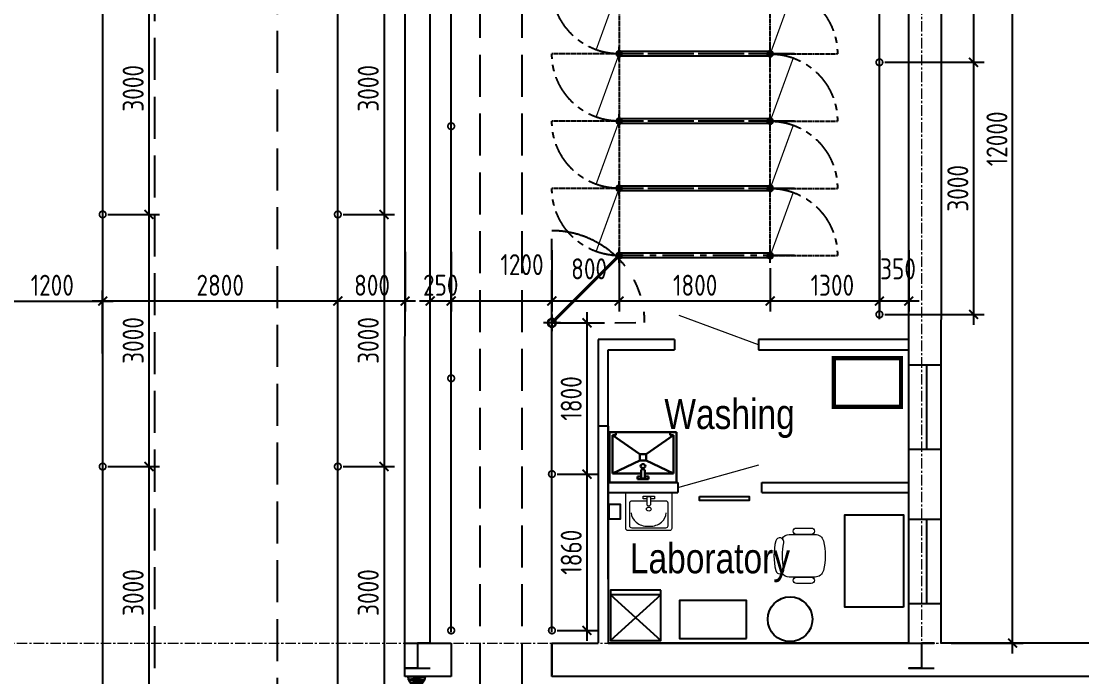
# Model space of a CAD drawing. Header units: millimetres. Extents: x 18087 to 88242, y 6810 to 56435.
# Drawn here: x 25002 to 37632, y 40834 to 48635 of the extents above; entities that cross this region are included whole.
import ezdxf
from ezdxf.enums import TextEntityAlignment as Align

# ---------------------------------------------------------------- set-up
doc = ezdxf.new("R2010")
doc.units = ezdxf.units.MM
for name, pattern in [('CENTER', [2, 1.25, -0.25, 0.25, -0.25]), ('GOST2.303 4', [7, 5, -2, 0]), ('HIDDEN', [0.375, 0.25, -0.125])]:
    doc.linetypes.add(name, pattern=pattern)
for name, color, linetype, lineweight in [('2', 6, 'Continuous', 30), ('axis 2', 40, 'CENTER', 9), ('dim', 4, 'Continuous', 20), ('door', 9, 'Continuous', 9), ('Leader', 6, 'Continuous', 30)]:
    doc.layers.add(name, color=color, linetype=linetype, lineweight=lineweight)
for name, color, linetype in [('axis', 40, 'CENTER'), ('equipments', 4, 'Continuous'), ('rail2', 2, 'Continuous'), ('sanitary', 4, 'Continuous'), ('Tehnologia', 4, 'Continuous'), ('Tehnologiya', 4, 'Continuous'), ('txt', 7, 'Continuous'), ('wall', 5, 'Continuous')]:
    doc.layers.add(name, color=color, linetype=linetype)
doc.styles.add('Arial', font='arial.ttf', dxfattribs={"width": 0.8, "height": 1.75})
doc.styles.add('GOST 2.304', font='CS_Gost2304.shx')
doc.styles.get("Standard").update_dxf_attribs({"font": 'arial.ttf'})
doc.dimstyles.new('SPDS$0', dxfattribs={"dimscale": 100, "dimtxt": 2.5, "dimasz": 1.5, "dimexe": 1.25, "dimexo": 0.625, "dimtad": 1, "dimdec": 0, "dimrnd": 0.001, "dimtxsty": 'GOST 2.304', "dimblk": 'ARCHTICK', "dimcen": 1.5, "dimdle": 1.25, "dimadec": 0, "dimazin": 2, "dimtfac": 0.75, "dimtdec": 0, "dimtmove": 1, "dimatfit": 0, "dimfxl": 1, "dimtolj": 1, "dimarcsym": 0})

# ---------------------------------------------------------------- blocks, each defined once
blk = doc.blocks.new('_ARCHTICK')
at = {"color": 0, "linetype": 'ByBlock', "const_width": 0.15}
blk.add_lwpolyline([(-0.354, -0.354), (0.354, 0.354)], dxfattribs=at)
blk = doc.blocks.new('*D491')
at = {"layer": 'Defpoints', "color": 0, "ltscale": 125, "transparency": 16777216}
for p in [(35572, 53235), (36809, 53235), (36015, 41235)]:
    blk.add_point(p, dxfattribs=at)
at = {"layer": 'dim', "color": 0, "lineweight": -2, "ltscale": 125, "transparency": 16777216}
for p, q in [((36809, 41110), (36809, 53360)), ((35635, 53235), (36934, 53235)), ((36078, 41235), (36934, 41235))]:
    blk.add_line(p, q, dxfattribs=at)
at = {"layer": 'dim', "color": 0, "lineweight": -2, "ltscale": 125, "transparency": 16777216, "xscale": 150, "yscale": 150, "zscale": 150}
for p, rotation in [((36809, 53235), 90), ((36809, 41235), 270)]:
    blk.add_blockref('_ARCHTICK', p, dxfattribs=dict(at, rotation=rotation))
at = {"layer": 'dim', "color": 0, "ltscale": 125, "transparency": 16777216, "insert": (36622, 47235), "char_height": 250, "attachment_point": 5, "rotation": 90, "style": 'GOST 2.304'}
blk.add_mtext('\\A1;12000', dxfattribs=at)
blk = doc.blocks.new('*D492')
at = {"layer": 'Defpoints', "color": 0, "ltscale": 125, "transparency": 16777216}
for p in [(25972, 45305), (25972, 45028), (28773, 45028)]:
    blk.add_point(p, dxfattribs=at)
at = {"layer": 'dim', "color": 0, "lineweight": -2, "ltscale": 125, "transparency": 16777216}
for p, q in [((25972, 45091), (25972, 45430)), ((28773, 45091), (28773, 45430)), ((28898, 45305), (25847, 45305))]:
    blk.add_line(p, q, dxfattribs=at)
at = {"layer": 'dim', "color": 0, "lineweight": -2, "ltscale": 125, "transparency": 16777216, "xscale": 150, "yscale": 150, "zscale": 150, "rotation": 180}
blk.add_blockref('_ARCHTICK', (25972, 45305), dxfattribs=at)
at = {"layer": 'dim', "color": 0, "lineweight": -2, "ltscale": 125, "transparency": 16777216, "xscale": 150, "yscale": 150, "zscale": 150}
blk.add_blockref('_ARCHTICK', (28773, 45305), dxfattribs=at)
at = {"layer": 'dim', "color": 0, "ltscale": 125, "transparency": 16777216, "insert": (27372, 45493), "char_height": 250, "attachment_point": 5, "style": 'GOST 2.304'}
blk.add_mtext('\\A1;2800', dxfattribs=at)
blk = doc.blocks.new('*D493')
at = {"layer": 'Defpoints', "color": 0, "ltscale": 125, "transparency": 16777216}
for p in [(25972, 45305), (24772, 44616), (25972, 44616)]:
    blk.add_point(p, dxfattribs=at)
at = {"layer": 'dim', "color": 0, "lineweight": -2, "ltscale": 125, "transparency": 16777216}
for p, q in [((24772, 44679), (24772, 45430)), ((25972, 44679), (25972, 45430)), ((24647, 45305), (26097, 45305))]:
    blk.add_line(p, q, dxfattribs=at)
at = {"layer": 'dim', "color": 0, "lineweight": -2, "ltscale": 125, "transparency": 16777216, "xscale": 150, "yscale": 150, "zscale": 150, "rotation": 180}
blk.add_blockref('_ARCHTICK', (24772, 45305), dxfattribs=at)
at = {"layer": 'dim', "color": 0, "lineweight": -2, "ltscale": 125, "transparency": 16777216, "xscale": 150, "yscale": 150, "zscale": 150}
blk.add_blockref('_ARCHTICK', (25972, 45305), dxfattribs=at)
at = {"layer": 'dim', "color": 0, "ltscale": 125, "transparency": 16777216, "insert": (25372, 45493), "char_height": 250, "attachment_point": 5, "style": 'GOST 2.304'}
blk.add_mtext('\\A1;1200', dxfattribs=at)
blk = doc.blocks.new('*D495')
at = {"layer": 'Defpoints', "color": 0, "ltscale": 125, "transparency": 16777216}
for p in [(29573, 45953), (28773, 45305), (28773, 45028)]:
    blk.add_point(p, dxfattribs=at)
at = {"layer": 'dim', "color": 0, "lineweight": -2, "ltscale": 125, "transparency": 16777216}
for p, q in [((29573, 45891), (29573, 45180)), ((28773, 45091), (28773, 45430)), ((29698, 45305), (28648, 45305))]:
    blk.add_line(p, q, dxfattribs=at)
at = {"layer": 'dim', "color": 0, "lineweight": -2, "ltscale": 125, "transparency": 16777216, "xscale": 150, "yscale": 150, "zscale": 150, "rotation": 180}
blk.add_blockref('_ARCHTICK', (28773, 45305), dxfattribs=at)
at = {"layer": 'dim', "color": 0, "lineweight": -2, "ltscale": 125, "transparency": 16777216, "xscale": 150, "yscale": 150, "zscale": 150}
blk.add_blockref('_ARCHTICK', (29573, 45305), dxfattribs=at)
at = {"layer": 'dim', "color": 0, "ltscale": 125, "transparency": 16777216, "insert": (29180, 45493), "char_height": 250, "attachment_point": 5, "style": 'GOST 2.304'}
blk.add_mtext('\\A1;800', dxfattribs=at)
blk = doc.blocks.new('input_sink2.dwg')
at = {"color": 0, "linetype": 'Continuous', "lineweight": 0, "ltscale": 25.4}
for p, q in [((102, 203), (102, 22)), ((396, 230), (124, 230)), ((419, -203), (419, 203)), ((41, -67), (41, 67)), ((41, 67), (72, 67)), ((49, 22), (147, 22)), ((49, 22), (49, -22)), ((72, 67), (72, 22)), ((401, -10), (401, 10)), ((72, -67), (41, -67)), ((49, -22), (147, -22)), ((72, -22), (72, -67)), ((102, -22), (102, -203)), ((124, -230), (396, -230))]:
    blk.add_line(p, q, dxfattribs=at)
at = {"color": 0, "linetype": 'Continuous', "lineweight": 0, "ltscale": 25.4, "flags": 128}
blk.add_lwpolyline([(450, -248, -0.415724), (427, -275), (0, -275), (0, 275), (427, 275, -0.415724), (450, 248)], format="xyb", close=True, dxfattribs=at)
at = {"color": 0, "linetype": 'Continuous', "lineweight": 0, "ltscale": 25.4}
blk.add_arc((128, 0), 29.1, 310.9181, 49.0813, dxfattribs=at)
for centre, major_axis, start_param, end_param in [((124, 203), (0, 27.5), 6.283185, 7.853982), ((239, 10), (0, 198), 4.712388, 6.283186), ((396, 203), (0, 27.5), 4.712388, 6.283186), ((239, -10), (0, 198), 3.141592, 4.71239), ((124, -203), (0, 27.5), 1.570796, 3.141593), ((396, -203), (0, 27.5), 3.141592, 4.71239)]:
    blk.add_ellipse(centre, major_axis=major_axis, ratio=0.818182, start_param=start_param, end_param=end_param, dxfattribs=at)
blk.add_ellipse((196, 0), major_axis=(0, 28.4), ratio=0.818182, dxfattribs=at)
at = {"flags": 1}
for tag in ['Reference', 'Description', 'Type', 'Manufacturer', 'Model', 'Inventory_No.', 'Part_No.', 'Cost']:
    blk.add_attdef(tag, (0, -275), '', height=0.125, dxfattribs=at)
blk = doc.blocks.new('ACTRIX_134')
at = {"color": 0, "linetype": 'Continuous', "lineweight": 0, "ltscale": 25.4, "flags": 128}
for points in [[(-8.1, 20.2, 0.260446), (-10, 16.8), (-10, 4.7, 0.34754), (-6.92, 0.81, 0.116963), (6.92, 0.81, 0.34754), (10, 4.7), (10, 16.8, 0.260446), (8.1, 20.2, -0.313361), (6.02, 19.39, 0.101392), (-6.02, 19.39, -0.313361)], [(6.92, 23.19, -1), (6.02, 19.39, 0.101392), (-6.02, 19.39, -1), (-6.92, 23.19, -0.116963)], [(-13, 13.5), (-13, 6.5, 1), (-10, 6.5), (-10, 13.5, 1)], [(13, 13.5, 1), (10, 13.5), (10, 6.5, 1), (13, 6.5)]]:
    blk.add_lwpolyline(points, format="xyb", close=True, dxfattribs=at)
blk = doc.blocks.new('*U540')
at = {"color": 0, "linetype": 'Continuous'}
for p, q in [((-324, 600), (-400, 600)), ((-400, 600), (-400, 0)), ((381, 600), (-381, 600)), ((-362, 562), (-324, 562)), ((-324, 562), (-362, 562)), ((-362, 562), (-362, 106)), ((-324, 562), (-324, 600)), ((-324, 600), (-324, 562)), ((324, 600), (324, 562)), ((400, 600), (324, 600)), ((324, 562), (324, 600)), ((324, 562), (362, 562)), ((362, 562), (324, 562)), ((362, 106), (362, 562)), ((400, 0), (400, 600)), ((-22, 49), (-22, 147)), ((22, 49), (22, 147)), ((-400, 0), (400, 0)), ((-362, 106), (-22, 106)), ((-22, 72), (-67, 72)), ((-67, 72), (-67, 41)), ((-67, 41), (67, 41)), ((22, 49), (-22, 49)), ((22, 106), (362, 106)), ((67, 72), (22, 72)), ((67, 41), (67, 72))]:
    blk.add_line(p, q, dxfattribs=at)
for points in [[(-38, 338), (-362, 562)], [(38, 338), (362, 562)], [(-362, 106), (-38, 262)], [(38, 262), (-38, 262), (-38, 338)], [(38, 262), (38, 338), (-38, 338)], [(362, 106), (38, 262)]]:
    blk.add_lwpolyline(points, dxfattribs=at)
blk.add_arc((0, 128), 29.1, 40.9187, 139.0819, dxfattribs=at)
at = {"color": 0, "linetype": 'Continuous', "extrusion": (0, 0, -1)}
blk.add_ellipse((0, 196), major_axis=(-28.4, 0), ratio=0.818182, start_param=3.141593, end_param=9.424778, dxfattribs=at)
blk = doc.blocks.new('ring')
at = {"layer": 'Tehnologia', "const_width": 0.0205}
blk.add_lwpolyline([(-0.039, 0, 1), (0.039, 0, 1)], format="xyb", close=True, dxfattribs=at)
blk = doc.blocks.new('z2')
at = {"layer": 'axis', "ltscale": 200}
for p, q in [((35, 27), (35, -27)), ((-8, 0), (78, 0))]:
    blk.add_line(p, q, dxfattribs=at)
at = {"layer": 'rail2', "color": 3, "ltscale": 0.6}
for p, q in [((0, 8), (16, 8)), ((0, 8), (0, -8)), ((16, 19), (16, -19)), ((54, 19), (16, 19)), ((54, 19), (54, -19)), ((54, 8), (70, 8)), ((70, 8), (70, -8)), ((0, -8), (16, -8)), ((54, -19), (16, -19)), ((54, -8), (70, -8))]:
    blk.add_line(p, q, dxfattribs=at)
blk.add_circle((35, 0), 8, dxfattribs=at)
blk = doc.blocks.new('*U530')
at = {"layer": 'axis', "ltscale": 300}
for p, q in [((0, -1916), (0, 90)), ((800, -2090), (800, 90)), ((800, -2090), (800, 90))]:
    blk.add_line(p, q, dxfattribs=at)
at = {"layer": 'equipments', "ltscale": 100}
for p, q in [((85, 0), (-85, 0)), ((885, 0), (715, 0)), ((885, 0), (715, 0)), ((85, -1800), (-85, -1800)), ((885, -1800), (715, -1800)), ((885, -1800), (715, -1800))]:
    blk.add_line(p, q, dxfattribs=at)
at = {"layer": 'equipments', "ltscale": 100, "const_width": 15}
for points in [[(0, 0), (752, 274)], [(800, -1800), (48, -2074)]]:
    blk.add_lwpolyline(points, dxfattribs=at)
at = {"layer": 'Tehnologiya', "color": 3, "linetype": 'HIDDEN', "ltscale": 40}
for p, q in [((0, 0), (0, 800)), ((0, 0), (800, 0)), ((800, -1800), (0, -1800)), ((800, -1800), (800, -2600))]:
    blk.add_line(p, q, dxfattribs=at)
at = {"layer": 'Tehnologiya', "color": 4, "ltscale": 100}
for p, q in [((-28, -1780), (-28, -20)), ((28, -1780), (28, -20)), ((772, -1780), (772, -20)), ((828, -1780), (828, -20))]:
    blk.add_line(p, q, dxfattribs=at)
at = {"layer": 'Tehnologiya', "color": 2, "ltscale": 100}
for p, q in [((772, -1780), (772, -20)), ((828, -1780), (828, -20))]:
    blk.add_line(p, q, dxfattribs=at)
at = {"layer": 'Tehnologiya', "color": 4, "ltscale": 1000}
for centre in [(0, 0), (800, 0), (800, 0), (0, -1800), (800, -1800), (800, -1800)]:
    blk.add_circle(centre, 35, dxfattribs=at)
at = {"layer": 'Tehnologiya', "color": 3, "linetype": 'CENTER', "ltscale": 300}
for centre, start, end in [((0, 0), 359.9999, 90), ((800, -1800), 179.9999, 270)]:
    blk.add_arc(centre, 800, start, end, dxfattribs=at)
at = {"layer": 'Tehnologiya', "rotation": 90}
for p in [(0, -35), (800, -35), (800, -35)]:
    blk.add_blockref('z2', p, dxfattribs=at)
at = {"layer": 'Tehnologiya', "xscale": -1, "rotation": 90}
for p in [(0, -1765), (800, -1765), (800, -1765)]:
    blk.add_blockref('z2', p, dxfattribs=at)
blk = doc.blocks.new('stand')
at = {"layer": 'Tehnologia', "ltscale": 1000}
h = blk.add_hatch(dxfattribs=at)
h.set_pattern_fill('ANSI31', color=3, style=0)
h.set_pattern_definition([(45, (-254466.792, -40933.069), (-2.24506403, 2.24506403), [])])
h.paths.add_polyline_path([(46, 0), (51, 0, 0.414214), (0, 51), (0, 46, -0.414214)])
h.paths.add_polyline_path([(51, 0), (46, 0, -0.414214), (0, -46), (0, -51, 0.414214)])
h.paths.add_polyline_path([(-46, 0), (-51, 0, 0.414214), (0, -51), (0, -46, -0.414214)])
h.paths.add_polyline_path([(-51, 0), (-46, 0, -0.414214), (0, 46), (0, 51, 0.414214)])
at = {"layer": 'Tehnologia', "color": 3}
for p, q in [((-100, 0), (100, 0)), ((0, -100), (0, 100))]:
    blk.add_line(p, q, dxfattribs=at)
at = {"layer": 'Tehnologia', "ltscale": 1000}
for radius in [51, 46]:
    blk.add_circle((0, 0), radius, dxfattribs=at)
blk = doc.blocks.new('*U506')
at = {"layer": 'Tehnologia', "color": 3, "linetype": 'HIDDEN', "ltscale": 1000}
for q in [(0, 1100), (1100, 0)]:
    blk.add_line((0, 0), q, dxfattribs=at)
at = {"layer": 'Tehnologia', "color": 0, "lineweight": 40, "ltscale": 1000}
blk.add_line((0, 0), (776, 779), dxfattribs=at)
at = {"layer": 'Tehnologia', "color": 3, "linetype": 'CENTER', "ltscale": 800}
blk.add_arc((0, 0), 1100, 0, 90, dxfattribs=at)
at = {"layer": 'Tehnologia', "extrusion": (0, 0, -1), "xscale": -1, "zscale": -1, "rotation": 180}
blk.add_blockref('stand', (0, 0), dxfattribs=at)
blk = doc.blocks.new('*D424')
at = {"layer": 'Defpoints', "color": 0, "ltscale": 125, "transparency": 16777216}
for p in [(31323, 43246), (31740, 43246), (31323, 41386)]:
    blk.add_point(p, dxfattribs=at)
at = {"layer": 'dim', "color": 0, "lineweight": -2, "ltscale": 125, "transparency": 16777216}
for p, q in [((31740, 41261), (31740, 43371)), ((31385, 43246), (31865, 43246)), ((31385, 41386), (31865, 41386))]:
    blk.add_line(p, q, dxfattribs=at)
at = {"layer": 'dim', "color": 0, "lineweight": -2, "ltscale": 125, "transparency": 16777216, "xscale": 150, "yscale": 150, "zscale": 150}
for p, rotation in [((31740, 43246), 90), ((31740, 41386), 270)]:
    blk.add_blockref('_ARCHTICK', p, dxfattribs=dict(at, rotation=rotation))
at = {"layer": 'dim', "color": 0, "ltscale": 125, "transparency": 16777216, "insert": (31552, 42316), "char_height": 250, "attachment_point": 5, "rotation": 90, "style": 'GOST 2.304'}
blk.add_mtext('\\A1;1860', dxfattribs=at)
blk = doc.blocks.new('*D426')
at = {"layer": 'Defpoints', "color": 0, "ltscale": 125, "transparency": 16777216}
for p in [(31323, 45046), (31740, 45046), (31323, 43246)]:
    blk.add_point(p, dxfattribs=at)
at = {"layer": 'dim', "color": 0, "lineweight": -2, "ltscale": 125, "transparency": 16777216}
for p, q in [((31740, 43121), (31740, 45171)), ((31385, 45046), (31865, 45046)), ((31385, 43246), (31865, 43246))]:
    blk.add_line(p, q, dxfattribs=at)
at = {"layer": 'dim', "color": 0, "lineweight": -2, "ltscale": 125, "transparency": 16777216, "xscale": 150, "yscale": 150, "zscale": 150}
for p, rotation in [((31740, 45046), 90), ((31740, 43246), 270)]:
    blk.add_blockref('_ARCHTICK', p, dxfattribs=dict(at, rotation=rotation))
at = {"layer": 'dim', "color": 0, "ltscale": 125, "transparency": 16777216, "insert": (31552, 44146), "char_height": 250, "attachment_point": 5, "rotation": 90, "style": 'GOST 2.304'}
blk.add_mtext('\\A1;1800', dxfattribs=at)
blk = doc.blocks.new('*D433')
at = {"layer": 'Defpoints', "color": 0, "ltscale": 125, "transparency": 16777216}
for p in [(35222, 48146), (35222, 45146), (36343, 45146)]:
    blk.add_point(p, dxfattribs=at)
at = {"layer": 'dim', "color": 0, "lineweight": -2, "ltscale": 125, "transparency": 16777216}
for p, q in [((36343, 48271), (36343, 45021)), ((35285, 48146), (36468, 48146)), ((35285, 45146), (36468, 45146))]:
    blk.add_line(p, q, dxfattribs=at)
at = {"layer": 'dim', "color": 0, "lineweight": -2, "ltscale": 125, "transparency": 16777216, "xscale": 150, "yscale": 150, "zscale": 150}
for p, rotation in [((36343, 48146), 90), ((36343, 45146), 270)]:
    blk.add_blockref('_ARCHTICK', p, dxfattribs=dict(at, rotation=rotation))
at = {"layer": 'dim', "color": 0, "ltscale": 125, "transparency": 16777216, "insert": (36156, 46646), "char_height": 250, "attachment_point": 5, "rotation": 90, "style": 'GOST 2.304'}
blk.add_mtext('\\A1;3000', dxfattribs=at)
blk = doc.blocks.new('*D434')
at = {"layer": 'Defpoints', "color": 0, "ltscale": 125, "transparency": 16777216}
for p in [(35222, 51146), (35222, 48146), (36343, 48146)]:
    blk.add_point(p, dxfattribs=at)
at = {"layer": 'dim', "color": 0, "lineweight": -2, "ltscale": 125, "transparency": 16777216}
for p, q in [((36343, 51271), (36343, 48021)), ((35285, 51146), (36468, 51146)), ((35285, 48146), (36468, 48146))]:
    blk.add_line(p, q, dxfattribs=at)
at = {"layer": 'dim', "color": 0, "lineweight": -2, "ltscale": 125, "transparency": 16777216, "xscale": 150, "yscale": 150, "zscale": 150}
for p, rotation in [((36343, 51146), 90), ((36343, 48146), 270)]:
    blk.add_blockref('_ARCHTICK', p, dxfattribs=dict(at, rotation=rotation))
at = {"layer": 'dim', "color": 0, "ltscale": 125, "transparency": 16777216, "insert": (36156, 49646), "char_height": 250, "attachment_point": 5, "rotation": 90, "style": 'GOST 2.304'}
blk.add_mtext('\\A1;3000', dxfattribs=at)
blk = doc.blocks.new('*D313')
at = {"layer": 'Defpoints', "color": 0, "ltscale": 125, "transparency": 16777216}
for p in [(26052, 43336), (25973, 40336), (26523, 40336)]:
    blk.add_point(p, dxfattribs=at)
at = {"layer": 'dim', "color": 0, "lineweight": -2, "ltscale": 125, "transparency": 16777216}
for p, q in [((26523, 43461), (26523, 40211)), ((26115, 43336), (26648, 43336)), ((26035, 40336), (26648, 40336))]:
    blk.add_line(p, q, dxfattribs=at)
at = {"layer": 'dim', "color": 0, "lineweight": -2, "ltscale": 125, "transparency": 16777216, "xscale": 150, "yscale": 150, "zscale": 150}
for p, rotation in [((26523, 43336), 90), ((26523, 40336), 270)]:
    blk.add_blockref('_ARCHTICK', p, dxfattribs=dict(at, rotation=rotation))
at = {"layer": 'dim', "color": 0, "ltscale": 125, "transparency": 16777216, "insert": (26335, 41836), "char_height": 250, "attachment_point": 5, "rotation": 90, "style": 'GOST 2.304'}
blk.add_mtext('\\A1;3000', dxfattribs=at)
blk = doc.blocks.new('*D314')
at = {"layer": 'Defpoints', "color": 0, "ltscale": 125, "transparency": 16777216}
for p in [(26052, 46336), (25973, 43336), (26523, 43336)]:
    blk.add_point(p, dxfattribs=at)
at = {"layer": 'dim', "color": 0, "lineweight": -2, "ltscale": 125, "transparency": 16777216}
for p, q in [((26523, 46461), (26523, 43211)), ((26115, 46336), (26648, 46336)), ((26035, 43336), (26648, 43336))]:
    blk.add_line(p, q, dxfattribs=at)
at = {"layer": 'dim', "color": 0, "lineweight": -2, "ltscale": 125, "transparency": 16777216, "xscale": 150, "yscale": 150, "zscale": 150}
for p, rotation in [((26523, 46336), 90), ((26523, 43336), 270)]:
    blk.add_blockref('_ARCHTICK', p, dxfattribs=dict(at, rotation=rotation))
at = {"layer": 'dim', "color": 0, "ltscale": 125, "transparency": 16777216, "insert": (26335, 44836), "char_height": 250, "attachment_point": 5, "rotation": 90, "style": 'GOST 2.304'}
blk.add_mtext('\\A1;3000', dxfattribs=at)
blk = doc.blocks.new('*D315')
at = {"layer": 'Defpoints', "color": 0, "ltscale": 125, "transparency": 16777216}
for p in [(26052, 49336), (25973, 46336), (26523, 46336)]:
    blk.add_point(p, dxfattribs=at)
at = {"layer": 'dim', "color": 0, "lineweight": -2, "ltscale": 125, "transparency": 16777216}
for p, q in [((26523, 49461), (26523, 46211)), ((26115, 49336), (26648, 49336)), ((26035, 46336), (26648, 46336))]:
    blk.add_line(p, q, dxfattribs=at)
at = {"layer": 'dim', "color": 0, "lineweight": -2, "ltscale": 125, "transparency": 16777216, "xscale": 150, "yscale": 150, "zscale": 150}
for p, rotation in [((26523, 49336), 90), ((26523, 46336), 270)]:
    blk.add_blockref('_ARCHTICK', p, dxfattribs=dict(at, rotation=rotation))
at = {"layer": 'dim', "color": 0, "ltscale": 125, "transparency": 16777216, "insert": (26335, 47836), "char_height": 250, "attachment_point": 5, "rotation": 90, "style": 'GOST 2.304'}
blk.add_mtext('\\A1;3000', dxfattribs=at)
blk = doc.blocks.new('*D317')
at = {"layer": 'Defpoints', "color": 0, "ltscale": 125, "transparency": 16777216}
for p in [(28852, 43336), (28773, 40336), (29323, 40336)]:
    blk.add_point(p, dxfattribs=at)
at = {"layer": 'dim', "color": 0, "lineweight": -2, "ltscale": 125, "transparency": 16777216}
for p, q in [((29323, 43461), (29323, 40211)), ((28915, 43336), (29448, 43336)), ((28835, 40336), (29448, 40336))]:
    blk.add_line(p, q, dxfattribs=at)
at = {"layer": 'dim', "color": 0, "lineweight": -2, "ltscale": 125, "transparency": 16777216, "xscale": 150, "yscale": 150, "zscale": 150}
for p, rotation in [((29323, 43336), 90), ((29323, 40336), 270)]:
    blk.add_blockref('_ARCHTICK', p, dxfattribs=dict(at, rotation=rotation))
at = {"layer": 'dim', "color": 0, "ltscale": 125, "transparency": 16777216, "insert": (29135, 41836), "char_height": 250, "attachment_point": 5, "rotation": 90, "style": 'GOST 2.304'}
blk.add_mtext('\\A1;3000', dxfattribs=at)
blk = doc.blocks.new('*D318')
at = {"layer": 'Defpoints', "color": 0, "ltscale": 125, "transparency": 16777216}
for p in [(28852, 46336), (28773, 43336), (29323, 43336)]:
    blk.add_point(p, dxfattribs=at)
at = {"layer": 'dim', "color": 0, "lineweight": -2, "ltscale": 125, "transparency": 16777216}
for p, q in [((29323, 46461), (29323, 43211)), ((28915, 46336), (29448, 46336)), ((28835, 43336), (29448, 43336))]:
    blk.add_line(p, q, dxfattribs=at)
at = {"layer": 'dim', "color": 0, "lineweight": -2, "ltscale": 125, "transparency": 16777216, "xscale": 150, "yscale": 150, "zscale": 150}
for p, rotation in [((29323, 46336), 90), ((29323, 43336), 270)]:
    blk.add_blockref('_ARCHTICK', p, dxfattribs=dict(at, rotation=rotation))
at = {"layer": 'dim', "color": 0, "ltscale": 125, "transparency": 16777216, "insert": (29135, 44836), "char_height": 250, "attachment_point": 5, "rotation": 90, "style": 'GOST 2.304'}
blk.add_mtext('\\A1;3000', dxfattribs=at)
blk = doc.blocks.new('*D319')
at = {"layer": 'Defpoints', "color": 0, "ltscale": 125, "transparency": 16777216}
for p in [(28852, 49336), (28773, 46336), (29323, 46336)]:
    blk.add_point(p, dxfattribs=at)
at = {"layer": 'dim', "color": 0, "lineweight": -2, "ltscale": 125, "transparency": 16777216}
for p, q in [((29323, 49461), (29323, 46211)), ((28915, 49336), (29448, 49336)), ((28835, 46336), (29448, 46336))]:
    blk.add_line(p, q, dxfattribs=at)
at = {"layer": 'dim', "color": 0, "lineweight": -2, "ltscale": 125, "transparency": 16777216, "xscale": 150, "yscale": 150, "zscale": 150}
for p, rotation in [((29323, 49336), 90), ((29323, 46336), 270)]:
    blk.add_blockref('_ARCHTICK', p, dxfattribs=dict(at, rotation=rotation))
at = {"layer": 'dim', "color": 0, "ltscale": 125, "transparency": 16777216, "insert": (29135, 47836), "char_height": 250, "attachment_point": 5, "rotation": 90, "style": 'GOST 2.304'}
blk.add_mtext('\\A1;3000', dxfattribs=at)
blk = doc.blocks.new('*D465')
at = {"layer": 'Defpoints', "color": 0, "ltscale": 125, "transparency": 16777216}
for p in [(30123, 45953), (29872, 45305), (29872, 45028)]:
    blk.add_point(p, dxfattribs=at)
at = {"layer": 'dim', "color": 0, "lineweight": -2, "ltscale": 125, "transparency": 16777216}
for p, q in [((30123, 45891), (30123, 45180)), ((29872, 45090), (29872, 45430)), ((30248, 45305), (29747, 45305))]:
    blk.add_line(p, q, dxfattribs=at)
at = {"layer": 'dim', "color": 0, "lineweight": -2, "ltscale": 125, "transparency": 16777216, "xscale": 150, "yscale": 150, "zscale": 150, "rotation": 180}
blk.add_blockref('_ARCHTICK', (29872, 45305), dxfattribs=at)
at = {"layer": 'dim', "color": 0, "lineweight": -2, "ltscale": 125, "transparency": 16777216, "xscale": 150, "yscale": 150, "zscale": 150}
blk.add_blockref('_ARCHTICK', (30123, 45305), dxfattribs=at)
at = {"layer": 'dim', "color": 0, "ltscale": 125, "transparency": 16777216, "insert": (29998, 45493), "char_height": 250, "attachment_point": 5, "style": 'GOST 2.304'}
blk.add_mtext('\\A1;250', dxfattribs=at)
blk = doc.blocks.new('*D466')
at = {"layer": 'Defpoints', "color": 0, "ltscale": 125, "transparency": 16777216}
for p in [(31322, 45973), (30123, 45305), (30123, 45028)]:
    blk.add_point(p, dxfattribs=at)
at = {"layer": 'dim', "color": 0, "lineweight": -2, "ltscale": 125, "transparency": 16777216}
for p, q in [((31322, 45910), (31322, 45180)), ((30123, 45090), (30123, 45430)), ((31447, 45305), (29998, 45305))]:
    blk.add_line(p, q, dxfattribs=at)
at = {"layer": 'dim', "color": 0, "lineweight": -2, "ltscale": 125, "transparency": 16777216, "xscale": 150, "yscale": 150, "zscale": 150, "rotation": 180}
blk.add_blockref('_ARCHTICK', (30123, 45305), dxfattribs=at)
at = {"layer": 'dim', "color": 0, "lineweight": -2, "ltscale": 125, "transparency": 16777216, "xscale": 150, "yscale": 150, "zscale": 150}
blk.add_blockref('_ARCHTICK', (31322, 45305), dxfattribs=at)
at = {"layer": 'dim', "color": 0, "ltscale": 125, "transparency": 16777216, "insert": (30966, 45738), "char_height": 250, "attachment_point": 5, "style": 'GOST 2.304'}
blk.add_mtext('\\A1;1200', dxfattribs=at)
blk = doc.blocks.new('*D467')
at = {"layer": 'Defpoints', "color": 0, "ltscale": 125, "transparency": 16777216}
for p in [(32122, 45973), (31322, 45305), (31322, 45028)]:
    blk.add_point(p, dxfattribs=at)
at = {"layer": 'dim', "color": 0, "lineweight": -2, "ltscale": 125, "transparency": 16777216}
for p, q in [((32122, 45910), (32122, 45180)), ((31322, 45090), (31322, 45430)), ((32247, 45305), (31197, 45305))]:
    blk.add_line(p, q, dxfattribs=at)
at = {"layer": 'dim', "color": 0, "lineweight": -2, "ltscale": 125, "transparency": 16777216, "xscale": 150, "yscale": 150, "zscale": 150, "rotation": 180}
blk.add_blockref('_ARCHTICK', (31322, 45305), dxfattribs=at)
at = {"layer": 'dim', "color": 0, "lineweight": -2, "ltscale": 125, "transparency": 16777216, "xscale": 150, "yscale": 150, "zscale": 150}
blk.add_blockref('_ARCHTICK', (32122, 45305), dxfattribs=at)
at = {"layer": 'dim', "color": 0, "ltscale": 125, "transparency": 16777216, "insert": (31765, 45688), "char_height": 250, "attachment_point": 5, "style": 'GOST 2.304'}
blk.add_mtext('\\A1;800', dxfattribs=at)
blk = doc.blocks.new('*D468')
at = {"layer": 'Defpoints', "color": 0, "ltscale": 125, "transparency": 16777216}
for p in [(32122, 45723), (33922, 45761), (32122, 45305)]:
    blk.add_point(p, dxfattribs=at)
at = {"layer": 'dim', "color": 0, "lineweight": -2, "ltscale": 125, "transparency": 16777216}
for p, q in [((32122, 45661), (32122, 45180)), ((33922, 45698), (33922, 45180)), ((34047, 45305), (31997, 45305))]:
    blk.add_line(p, q, dxfattribs=at)
at = {"layer": 'dim', "color": 0, "lineweight": -2, "ltscale": 125, "transparency": 16777216, "xscale": 150, "yscale": 150, "zscale": 150, "rotation": 180}
blk.add_blockref('_ARCHTICK', (32122, 45305), dxfattribs=at)
at = {"layer": 'dim', "color": 0, "lineweight": -2, "ltscale": 125, "transparency": 16777216, "xscale": 150, "yscale": 150, "zscale": 150}
blk.add_blockref('_ARCHTICK', (33922, 45305), dxfattribs=at)
at = {"layer": 'dim', "color": 0, "ltscale": 125, "transparency": 16777216, "insert": (33028, 45493), "char_height": 250, "attachment_point": 5, "style": 'GOST 2.304'}
blk.add_mtext('\\A1;1800', dxfattribs=at)
blk = doc.blocks.new('*D469')
at = {"layer": 'Defpoints', "color": 0, "ltscale": 125, "transparency": 16777216}
for p in [(35222, 45973), (33922, 45752), (33922, 45305)]:
    blk.add_point(p, dxfattribs=at)
at = {"layer": 'dim', "color": 0, "lineweight": -2, "ltscale": 125, "transparency": 16777216}
for p, q in [((35222, 45910), (35222, 45180)), ((33922, 45690), (33922, 45180)), ((35347, 45305), (33797, 45305))]:
    blk.add_line(p, q, dxfattribs=at)
at = {"layer": 'dim', "color": 0, "lineweight": -2, "ltscale": 125, "transparency": 16777216, "xscale": 150, "yscale": 150, "zscale": 150, "rotation": 180}
blk.add_blockref('_ARCHTICK', (33922, 45305), dxfattribs=at)
at = {"layer": 'dim', "color": 0, "lineweight": -2, "ltscale": 125, "transparency": 16777216, "xscale": 150, "yscale": 150, "zscale": 150}
blk.add_blockref('_ARCHTICK', (35222, 45305), dxfattribs=at)
at = {"layer": 'dim', "color": 0, "ltscale": 125, "transparency": 16777216, "insert": (34662, 45493), "char_height": 250, "attachment_point": 5, "style": 'GOST 2.304'}
blk.add_mtext('\\A1;1300', dxfattribs=at)
blk = doc.blocks.new('*D470')
at = {"layer": 'Defpoints', "color": 0, "ltscale": 125, "transparency": 16777216}
for p in [(35572, 45973), (35222, 45305), (35222, 45028)]:
    blk.add_point(p, dxfattribs=at)
at = {"layer": 'dim', "color": 0, "lineweight": -2, "ltscale": 125, "transparency": 16777216}
for p, q in [((35572, 45910), (35572, 45180)), ((35222, 45090), (35222, 45430)), ((35697, 45305), (35097, 45305))]:
    blk.add_line(p, q, dxfattribs=at)
at = {"layer": 'dim', "color": 0, "lineweight": -2, "ltscale": 125, "transparency": 16777216, "xscale": 150, "yscale": 150, "zscale": 150, "rotation": 180}
blk.add_blockref('_ARCHTICK', (35222, 45305), dxfattribs=at)
at = {"layer": 'dim', "color": 0, "lineweight": -2, "ltscale": 125, "transparency": 16777216, "xscale": 150, "yscale": 150, "zscale": 150}
blk.add_blockref('_ARCHTICK', (35572, 45305), dxfattribs=at)
at = {"layer": 'dim', "color": 0, "ltscale": 125, "transparency": 16777216, "insert": (35444, 45688), "char_height": 250, "attachment_point": 5, "style": 'GOST 2.304'}
blk.add_mtext('\\A1;350', dxfattribs=at)
blk = doc.blocks.new('A$C33A255CA')
for points in [[(192, -72), (204, 0), (-204, 0)], [(192, -72), (-192, -72), (-204, 0)], [(144, -144), (192, -72), (-192, -72)], [(144, -144), (-144, -144), (-192, -72)], [(84, -192), (144, -144), (-144, -144)], [(84, -192), (-84, -192), (-144, -144)], [(0, -204), (84, -192), (-84, -192)]]:
    blk.add_hatch(color=0).paths.add_polyline_path(points)
at = {"color": 0, "lineweight": 70}
blk.add_line((0, -204), (-132, -348), dxfattribs=at)
at = {"color": 0}
for points in [[(192, -72), (204, 0), (-204, 0), (192, -72), (192, -72)], [(192, -72), (-192, -72), (-204, 0), (192, -72), (192, -72)], [(-204, 0), (-192, -72), (-144, -144), (-84, -192), (0, -204), (84, -192), (144, -144), (192, -72), (204, 0)], [(144, -144), (192, -72), (-192, -72), (144, -144), (144, -144)], [(144, -144), (-144, -144), (-192, -72), (144, -144), (144, -144)], [(84, -192), (144, -144), (-144, -144), (84, -192), (84, -192)], [(84, -192), (-84, -192), (-144, -144), (84, -192), (84, -192)], [(0, -204), (84, -192), (-84, -192), (0, -204), (0, -204)], [(0, -396), (0, -204), (144, -348)]]:
    blk.add_lwpolyline(points, dxfattribs=at)

msp = doc.modelspace()

# ---------------------------------------------------------------- linework, layer by layer
at = {"layer": 'axis 2', "ltscale": 100}
for p, q in [((35722.4, 53635.4, 14587.6), (35722.4, 41235.5, 14587.6)), ((20949.1, 41235.5), (86891.6, 41235.5))]:
    msp.add_line(p, q, dxfattribs=at)
at = {"layer": 'door', "ltscale": 125}
for p, q in [((33781.9, 44785.6), (32835.7, 45131.8)), ((32820.9, 43085.4), (33785.5, 43357.4))]:
    msp.add_line(p, q, dxfattribs=at)
at = {"layer": 'equipments', "color": 0, "linetype": 'GOST2.303 4', "ltscale": 100}
for p, q in [((26592.8, 8036.6, -5024.3), (26592.9, 53550.5, -5461)), ((28052.9, 10920.5, -5461), (28052.9, 53550.5, -5915.3)), ((30466.5, 37235.5, 5461), (30466.5, 53235.4, 5461)), ((30966.5, 37235.5, 5461), (30966.5, 53235.4, 5461))]:
    msp.add_line(p, q, dxfattribs=at)
at = {"layer": 'Tehnologiya', "ltscale": 100}
for p, q in [((35222.4, 45145.6), (35222.4, 52915.6)), ((25972.4, 25135.1), (25972.4, 51943.5)), ((28772.6, 40296.6), (28772.6, 51943.5)), ((30122.5, 41365.5), (30122.5, 51785.5)), ((31322.5, 41365.5), (31322.5, 45045.8)), ((32620, 41808.9), (32020, 41808.9)), ((32020, 41808.9), (32620, 41264.6)), ((32620, 41808.9), (32020, 41264.6))]:
    msp.add_line(p, q, dxfattribs=at)
at = {"layer": 'Tehnologiya', "ltscale": 0.5, "const_width": 50}
msp.add_lwpolyline([(35479.2, 44045.1), (34679.2, 44045.1), (34679.2, 44625.1), (35479.2, 44625.1), (35479.2, 44045.1)], dxfattribs=at)
at = {"layer": 'Tehnologiya', "ltscale": 100, "elevation": 0}
for points in [[(33081.3, 42980.9), (33671.5, 42980.9), (33671.5, 42931.3), (33081.3, 42931.3)], [(35510, 41661.8), (34810, 41661.8), (34810, 42761.8), (35510, 42761.8)], [(32620, 41864.6), (32020, 41864.6), (32020, 41264.6), (32620, 41264.6)], [(33641, 41290.8), (33641, 41740.8), (32841, 41740.8), (32841, 41290.8)]]:
    msp.add_lwpolyline(points, close=True, dxfattribs=at)
at = {"layer": 'Tehnologiya', "ltscale": 100}
msp.add_lwpolyline([(32004.1, 42888.7), (32134.4, 42888.7), (32134.4, 42710.6), (32004.1, 42710.6)], close=True, dxfattribs=at)
msp.add_circle((34158.2, 41518.6), 266.5, dxfattribs=at)
at = {"layer": 'wall', "ltscale": 125}
for p, q in [((35959.7, 53635.4, -487.7), (35952.4, 41235.5)), ((35572.4, 41235.5), (35572.4, 53235.4)), ((29572.5, 40835.5), (29572.6, 51776.9)), ((29871.8, 41235.3), (29872.2, 51776.9)), ((32781.9, 44845.6), (31872.2, 44845.6)), ((31872.2, 44845.6), (31872.2, 44275.6)), ((31872.2, 44845.6), (31872.2, 41235.4)), ((32781.9, 44845.6), (32781.9, 44725.6)), ((35572.4, 44845.6), (33781.9, 44845.6)), ((33781.9, 44845.6), (33781.9, 44725.6)), ((31992.2, 41994.2), (31992.2, 44725.6)), ((31992.2, 44725.6), (32781.9, 44725.6)), ((33781.9, 44725.6), (35572.4, 44725.6)), ((35954.3, 44542.9), (35572.4, 44542.9)), ((35787.4, 43542.9), (35787.4, 44542.9)), ((31872.2, 43814.5), (31872.2, 41235.4)), ((31992.2, 43814.5), (31872.2, 43814.5)), ((31992.2, 43814.5), (31992.2, 41235.4)), ((35572.4, 43542.9), (35953.8, 43542.9)), ((31992.2, 43275.6), (31992.2, 41235.4)), ((31992.2, 43145.4), (32820.9, 43145.4)), ((32820.9, 43145.4), (32820.9, 43025.4)), ((33820.9, 43145.4), (35572.4, 43145.4)), ((33820.9, 43025.4), (33820.9, 43145.4)), ((31992.2, 43025.4), (32820.9, 43025.4)), ((33820.9, 43025.4), (35572.4, 43025.4)), ((35954.3, 42707.3), (35572.4, 42707.3)), ((35787.4, 41707.3), (35787.4, 42707.3)), ((35572.4, 41707.3), (35953.8, 41707.3)), ((29872.2, 41235.3), (30122.5, 41235.5)), ((30122.1, 41235.5), (30122.1, 40835.5)), ((30122.5, 41235.4), (30122.5, 40835.5)), ((31322.1, 41235.5), (31322.1, 40855.4)), ((31322.1, 40835.5), (31322.1, 41235.4)), ((35572.4, 41235.5), (31992.2, 41235.5)), ((35572.4, 41235.5), (31992.2, 41235.5)), ((31992.2, 41235.4), (35572.4, 41235.4)), ((31992.2, 41235.4), (35572.4, 41235.4)), ((64082.7, 41235.5), (35952.4, 41235.5)), ((30122.5, 40835.5), (29572.5, 40835.5)), ((64082.7, 40835.5), (31322.1, 40835.5))]:
    msp.add_line(p, q, dxfattribs=at)
at = {"layer": 'wall', "ltscale": 100, "elevation": 14587.6}
for points in [[(29572.4, 41235.5), (29872.4, 41235.5), (29722.4, 41235.5), (29722.4, 40935.5), (29572.4, 40935.5), (29872.4, 40935.5)], [(35572.4, 41235.5), (35872.4, 41235.5), (35722.4, 41235.5), (35722.4, 40935.5), (35572.4, 40935.5), (35872.4, 40935.5)]]:
    msp.add_lwpolyline(points, dxfattribs=at)
at = {"layer": 'wall', "ltscale": 125, "elevation": 0}
msp.add_lwpolyline([(31322.1, 41235.4), (31872.2, 41235.4)], dxfattribs=at)

# ---------------------------------------------------------------- block references
at = {"layer": '2'}
msp.add_blockref('*U540', (32406.5, 43145.4), dxfattribs=at)
at = {"layer": 'Leader', "lineweight": -2, "ltscale": 125, "xscale": -0.5, "yscale": 0.5, "zscale": 0.5}
msp.add_blockref('A$C33A255CA', (29710.4, 40835.5), dxfattribs=at)
at = {"layer": 'sanitary', "color": 3, "linetype": 'Continuous', "ltscale": 0.8, "rotation": 270}
msp.add_blockref('input_sink2.dwg', (32475.9, 43025.4), dxfattribs=at)
at = {"layer": 'Tehnologiya', "color": 30, "linetype": 'Continuous', "ltscale": 5000, "xscale": -1, "rotation": 90}
for p in [(32122.3, 49045.6), (32122.3, 48245.6), (32122.3, 47445.6)]:
    msp.add_blockref('*U530', p, dxfattribs=at)
at = {"layer": 'Tehnologiya', "ltscale": 100, "xscale": -1000, "yscale": 1000, "zscale": 1000, "rotation": 180}
for p in [(35222.4, 48145.6), (30122.5, 47385.5), (25972.4, 46335.6), (28772.6, 46335.6), (35222.4, 45145.6), (30122.5, 44385.5), (25972.4, 43335.6), (28772.6, 43335.6), (31322.5, 43245.8), (30122.5, 41385.5), (31322.5, 41385.5)]:
    msp.add_blockref('ring', p, dxfattribs=at)
at = {"layer": 'Tehnologiya', "ltscale": 125, "xscale": -1, "rotation": 90}
msp.add_blockref('*U530', (32122.3, 46645.6), dxfattribs=at)
at = {"layer": 'Tehnologiya', "ltscale": 100, "xscale": -1, "rotation": 270.1123996266086}
msp.add_blockref('*U506', (31322.5, 45045.8), dxfattribs=at)
at = {"layer": 'Tehnologiya', "linetype": 'Continuous', "lineweight": 0, "ltscale": 25.4, "xscale": -25.39999999990687, "yscale": 25.39999999990687, "rotation": 90}
msp.add_blockref('ACTRIX_134', (34576.1, 42274.1), dxfattribs=at)

# ---------------------------------------------------------------- texts
at = {"layer": 'txt', "style": 'Arial', "width": 0.8}
msp.add_text('Washing', height=357.15, dxfattribs=at).set_placement((33437.5, 43960.9), align=Align.MIDDLE_CENTER)
at = {"layer": 'txt', "lineweight": 20, "ltscale": 100, "insert": (32250.2, 42190.4), "char_height": 250, "attachment_point": 4, "style": 'Arial'}
msp.add_mtext('{\\H1.4286x;Laboratory}', dxfattribs=at)

# ---------------------------------------------------------------- dimensions: what is measured, and where the dimension line sits
at = {"layer": 'dim', "ltscale": 125}
for base, p1, p2, angle, picture, middle in [((36809.4, 53235.4), (36015.4, 41235.5), (35572.4, 53235.4), 90, '*D491', (36621.9, 47235.4)), ((36343.3, 48145.6), (35222.4, 51145.6), (35222.4, 48145.6), 270, '*D434', (36155.8, 49645.6)), ((26522.9, 46335.6), (26052.3, 49335.6), (25972.8, 46335.6), 90, '*D315', (26335.4, 47835.6)), ((29322.7, 46335.6), (28852.1, 49335.6), (28772.6, 46335.6), 90, '*D319', (29135.2, 47835.6)), ((36343.3, 45145.6), (35222.4, 48145.6), (35222.4, 45145.6), 270, '*D433', (36155.8, 46645.6)), ((26522.9, 43335.6), (26052.3, 46335.6), (25972.8, 43335.6), 90, '*D314', (26335.4, 44835.6)), ((29322.7, 43335.6), (28852.1, 46335.6), (28772.6, 43335.6), 90, '*D318', (29135.2, 44835.6)), ((31740, 45045.8), (31322.5, 43245.8), (31322.7, 45045.8), 270, '*D426', (31552.5, 44145.8)), ((26522.9, 40335.6), (26052.3, 43335.6), (25972.8, 40335.6), 90, '*D313', (26335.4, 41835.6)), ((29322.7, 40335.6), (28852.1, 43335.6), (28772.6, 40335.6), 90, '*D317', (29135.2, 41835.6)), ((31740, 43245.8), (31322.5, 41385.5), (31322.5, 43245.8), 270, '*D424', (31552.5, 42315.7))]:
    dim = msp.add_linear_dim(base=base, p1=p1, p2=p2, angle=angle, dimstyle='SPDS$0', override={"dimblk1": 'ARCHTICK', "dimblk2": 'ARCHTICK', "dimsah": 1}, dxfattribs=at)
    dim.commit()
    dim.dimension.update_dxf_attribs({"geometry": picture, "text_midpoint": middle})
for base, p1, p2, picture, middle in [((28772.6, 45305.1), (29572.6, 45953.3), (28772.6, 45028), '*D495', (29180.3, 45305.1)), ((29872.1, 45305.1), (30122.5, 45953.3), (29872.1, 45028), '*D465', (29997.5, 45305.1)), ((30122.5, 45305.1), (31322.3, 45972.7), (30122.5, 45028), '*D466', (30966.5, 45550.8)), ((31322.3, 45305.1), (32122.3, 45972.7), (31322.3, 45028), '*D467', (31764.5, 45500.3)), ((33922.3, 45305.1), (35222.4, 45972.7), (33922.3, 45752.2), '*D469', (34662.1, 45305.1)), ((35222.4, 45305.1), (35572.4, 45972.7), (35222.4, 45028), '*D470', (35444.2, 45500.3)), ((32122.3, 45305.1), (33922.3, 45760.6), (32122.3, 45723.1), '*D468', (33028.4, 45305.1))]:
    dim = msp.add_linear_dim(base=base, p1=p1, p2=p2, dimstyle='SPDS$0', override={"dimblk1": 'ARCHTICK', "dimblk2": 'ARCHTICK', "dimsah": 1}, dxfattribs=at)
    dim.commit()
    dim.dimension.update_dxf_attribs({"geometry": picture, "text_midpoint": middle, "dimtype": 160})
for p1, p2, override, picture, middle in [((24772.4, 44616.4), (25972.4, 44616.4), {"dimblk1": 'ARCHTICK', "dimblk2": 'ARCHTICK', "dimsah": 1}, '*D493', (25372.4, 45492.6)), ((28772.6, 45028), (25972.4, 45028), {"dimlfac": 1, "dimtxsty": 'GOST 2.304', "dimblk1": 'ARCHTICK', "dimblk2": 'ARCHTICK', "dimsah": 1, "dimtmove": 2, "dimtolj": 1}, '*D492', (27372.5, 45492.6))]:
    dim = msp.add_linear_dim(base=(25972.4, 45305.1), p1=p1, p2=p2, dimstyle='SPDS$0', override=override, dxfattribs=at)
    dim.commit()
    dim.dimension.update_dxf_attribs({"geometry": picture, "text_midpoint": middle})

doc.saveas('drawing.dxf')
